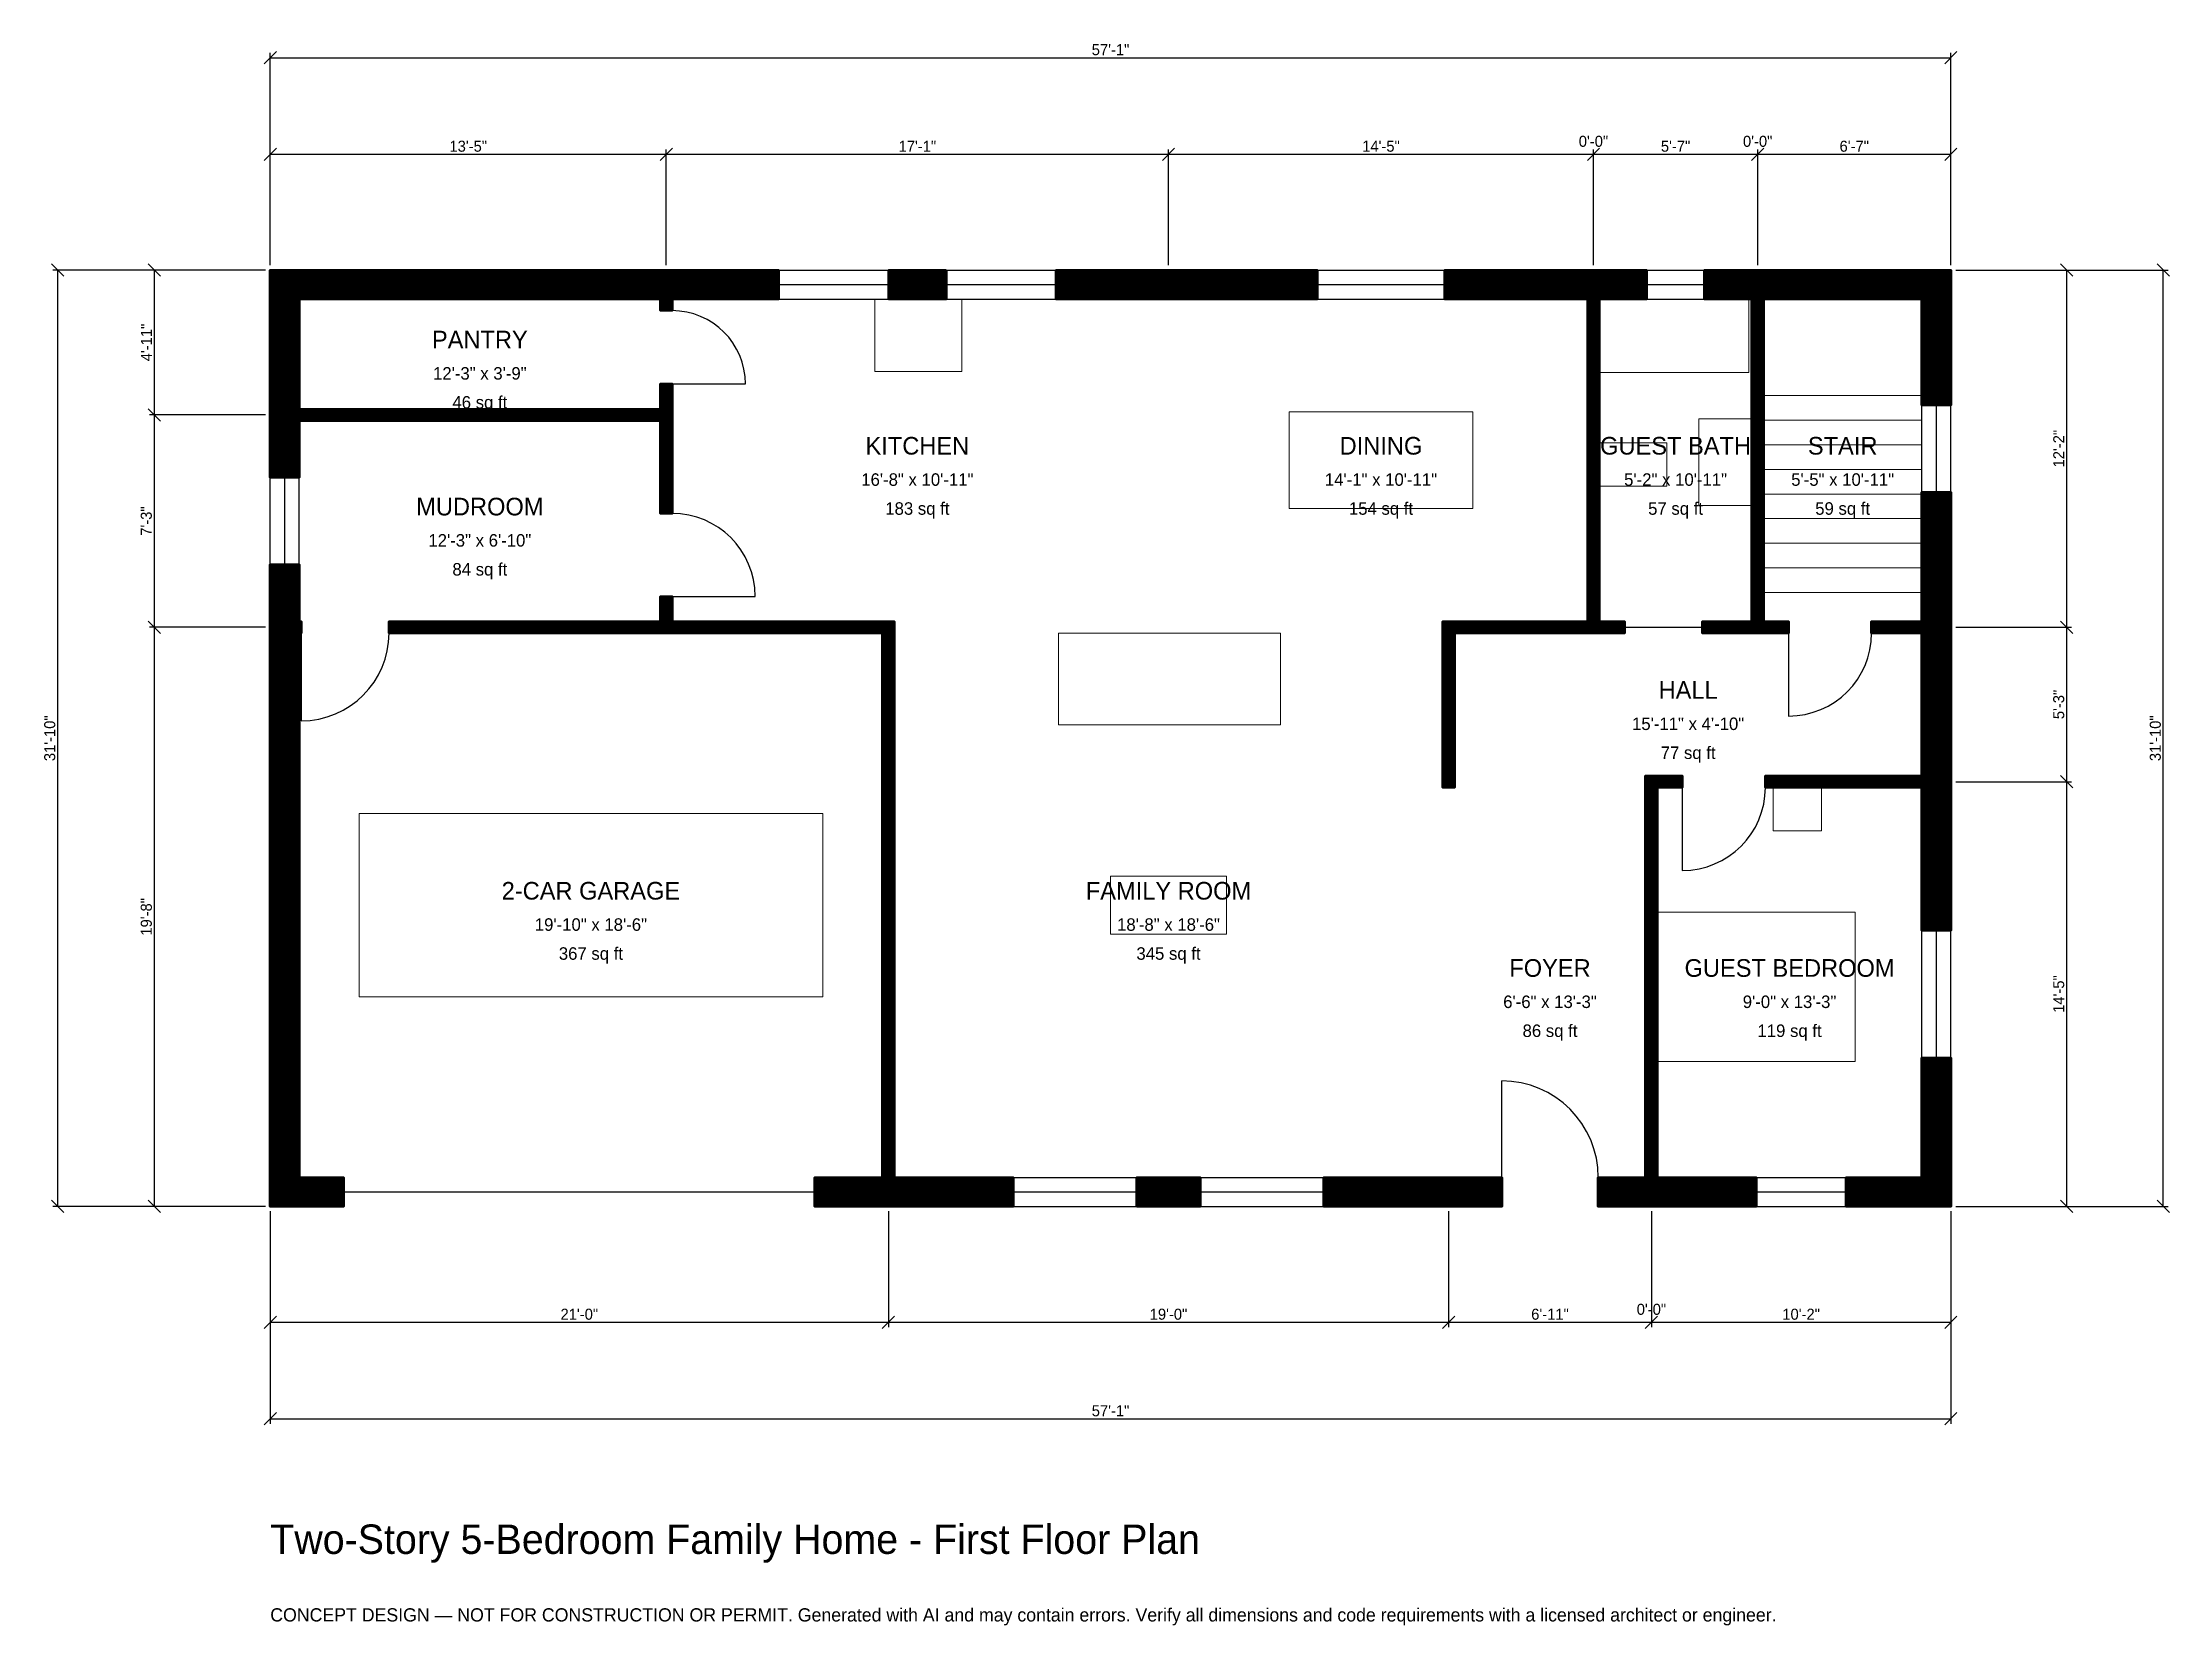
# Model space of a CAD drawing. Header units: inches. Extents: x -93 to 774, y -171 to 475.
import ezdxf
from ezdxf.enums import TextEntityAlignment as Align

# ---------------------------------------------------------------- set-up
doc = ezdxf.new("R2010")
doc.units = ezdxf.units.IN
doc.header["$MEASUREMENT"] = 0
doc.linetypes.add('DASHED', pattern=[0.6, 0.5, -0.1])
for name, color, linetype, lineweight in [('A-ANNO-DIMS', 1, 'Continuous', 13), ('A-ANNO-TEXT', 7, 'Continuous', 18), ('A-AREA-IDEN', 7, 'Continuous', 18), ('A-DOOR', 2, 'Continuous', 25), ('A-FLOR-FIXT', 9, 'Continuous', 13), ('A-FLOR-STRS', 3, 'Continuous', 18), ('A-FURN', 9, 'Continuous', 13), ('A-GLAZ', 4, 'Continuous', 25), ('A-WALL', 7, 'Continuous', 50), ('A-WALL-PATT', 8, 'Continuous', 13)]:
    doc.layers.add(name, color=color, linetype=linetype, lineweight=lineweight)
doc.dimstyles.new('PLAN', dxfattribs={"dimtxt": 4.5, "dimasz": 3, "dimexe": 2, "dimexo": 2, "dimgap": 1, "dimtad": 1, "dimdec": 0, "dimlunit": 4, "dimtsz": 2.5, "dimcen": 2.5, "dimclrd": 1, "dimclre": 1, "dimazin": 3, "dimtfac": 1, "dimtmove": 0, "dimatfit": 3})

msp = doc.modelspace()

# ---------------------------------------------------------------- hatches: boundary and pattern name
at = {"layer": 'A-WALL-PATT'}
h = msp.add_hatch(dxfattribs=at)
h.set_pattern_fill('ANSI31', color=8, scale=0.8)
h.paths.add_polyline_path([(254.3307, 0), (254.3307, 0), (249.6063, 0), (249.6063, 0), (246.063, 0), (222.0472, 0), (222.0472, 11.811), (246.063, 11.811), (249.6063, 11.811), (249.6063, 233.8583), (163.7795, 233.8583), (159.0551, 233.8583), (48.4252, 233.8583), (48.4252, 238.5827), (159.0551, 238.5827), (159.0551, 248.8189), (163.7795, 248.8189), (163.7795, 238.5827), (249.6063, 238.5827), (254.3307, 238.5827), (254.3307, 233.8583), (254.3307, 11.811), (257.874, 11.811), (302.8871, 11.811), (302.8871, 0), (257.874, 0), (254.3307, 0)])
h.paths.add_polyline_path([(11.811, 0), (11.811, 0), (0, 0), (0, 0), (0, 0), (0, 11.811), (0, 11.811), (0, 230.315), (0, 233.8583), (0, 233.8583), (0, 238.5827), (0, 238.5827), (0, 242.126), (0, 261.811), (11.811, 261.811), (11.811, 242.126), (11.811, 238.5827), (12.5984, 238.5827), (12.5984, 233.8583), (11.811, 233.8583), (11.811, 230.315), (11.811, 11.811), (29.9213, 11.811), (29.9213, 0), (11.811, 0)])
h.paths.add_polyline_path([(0, 316.9291), (0, 320.4724), (0, 320.4724), (0, 325.1969), (0, 325.1969), (0, 328.7402), (0, 370.0787), (0, 370.0787), (0, 381.8898), (0, 381.8898), (0, 381.8898), (11.811, 381.8898), (11.811, 381.8898), (155.5118, 381.8898), (159.0551, 381.8898), (159.0551, 381.8898), (163.7795, 381.8898), (163.7795, 381.8898), (167.3228, 381.8898), (207.2178, 381.8898), (207.2178, 370.0787), (167.3228, 370.0787), (163.7795, 370.0787), (163.7795, 365.3543), (159.0551, 365.3543), (159.0551, 370.0787), (155.5118, 370.0787), (11.811, 370.0787), (11.811, 328.7402), (11.811, 325.1969), (159.0551, 325.1969), (159.0551, 335.4331), (163.7795, 335.4331), (163.7795, 325.1969), (163.7795, 320.4724), (163.7795, 282.6772), (159.0551, 282.6772), (159.0551, 320.4724), (11.811, 320.4724), (11.811, 316.9291), (11.811, 297.2441), (0, 297.2441), (0, 316.9291)])
h.paths.add_polyline_path([(275.4593, 381.8898), (275.4593, 370.0787), (252.0997, 370.0787), (252.0997, 381.8898), (275.4593, 381.8898)])
h.paths.add_polyline_path([(360.2362, 381.8898), (372.0472, 381.8898), (426.7717, 381.8898), (426.7717, 370.0787), (372.0472, 370.0787), (360.2362, 370.0787), (320.3412, 370.0787), (320.3412, 381.8898), (360.2362, 381.8898)])
h.paths.add_polyline_path([(533.4646, 381.8898), (537.0079, 381.8898), (537.0079, 381.8898), (541.7323, 381.8898), (541.7323, 381.8898), (545.2756, 381.8898), (561.0236, 381.8898), (561.0236, 370.0787), (545.2756, 370.0787), (541.7323, 370.0787), (541.7323, 238.5827), (551.9685, 238.5827), (551.9685, 233.8583), (541.7323, 233.8583), (537.0079, 233.8583), (537.0079, 233.8583), (482.6772, 233.8583), (482.6772, 170.8661), (477.9528, 170.8661), (477.9528, 233.8583), (477.9528, 238.5827), (482.6772, 238.5827), (537.0079, 238.5827), (537.0079, 238.5827), (537.0079, 370.0787), (533.4646, 370.0787), (478.7402, 370.0787), (478.7402, 381.8898), (533.4646, 381.8898)])
h.paths.add_polyline_path([(600.3937, 381.8898), (603.937, 381.8898), (603.937, 381.8898), (608.6614, 381.8898), (608.6614, 381.8898), (612.2047, 381.8898), (673.2283, 381.8898), (673.2283, 381.8898), (685.0394, 381.8898), (685.0394, 381.8898), (685.0394, 381.8898), (685.0394, 370.0787), (685.0394, 370.0787), (685.0394, 326.7717), (673.2283, 326.7717), (673.2283, 370.0787), (612.2047, 370.0787), (608.6614, 370.0787), (608.6614, 238.5827), (618.8976, 238.5827), (618.8976, 233.8583), (608.6614, 233.8583), (608.6614, 233.8583), (603.937, 233.8583), (583.8583, 233.8583), (583.8583, 238.5827), (603.937, 238.5827), (603.937, 370.0787), (600.3937, 370.0787), (584.6457, 370.0787), (584.6457, 381.8898), (600.3937, 381.8898)])
h.paths.add_polyline_path([(685.0394, 242.126), (685.0394, 238.5827), (685.0394, 238.5827), (685.0394, 233.8583), (685.0394, 233.8583), (685.0394, 230.315), (685.0394, 179.1339), (685.0394, 179.1339), (685.0394, 175.5906), (685.0394, 175.5906), (685.0394, 170.8661), (685.0394, 170.8661), (685.0394, 112.5984), (673.2283, 112.5984), (673.2283, 167.3228), (673.2283, 167.3228), (673.2283, 170.8661), (609.4488, 170.8661), (609.4488, 175.5906), (673.2283, 175.5906), (673.2283, 230.315), (673.2283, 233.8583), (652.7559, 233.8583), (652.7559, 238.5827), (673.2283, 238.5827), (673.2283, 242.126), (673.2283, 291.3386), (685.0394, 291.3386), (685.0394, 242.126)])
h.paths.add_polyline_path([(685.0394, 11.811), (685.0394, 11.811), (685.0394, 0), (685.0394, 0), (685.0394, 0), (685.0394, 0), (673.2283, 0), (673.2283, 0), (642.3228, 0), (642.3228, 11.811), (673.2283, 11.811), (673.2283, 60.6299), (685.0394, 60.6299), (685.0394, 11.811)])
h.paths.add_polyline_path([(568.8976, 0), (565.3543, 0), (565.3543, 0), (560.6299, 0), (560.6299, 0), (557.0866, 0), (541.3386, 0), (541.3386, 11.811), (557.0866, 11.811), (560.6299, 11.811), (560.6299, 175.5906), (560.6299, 175.5906), (565.3543, 175.5906), (575.5906, 175.5906), (575.5906, 170.8661), (565.3543, 170.8661), (565.3543, 11.811), (568.8976, 11.811), (605.7087, 11.811), (605.7087, 0), (568.8976, 0)])
h.paths.add_polyline_path([(486.2205, 0), (474.4094, 0), (429.3963, 0), (429.3963, 11.811), (474.4094, 11.811), (486.2205, 11.811), (501.9685, 11.811), (501.9685, 0), (486.2205, 0)])
h.paths.add_polyline_path([(353.2808, 0), (353.2808, 11.811), (379.0026, 11.811), (379.0026, 0), (353.2808, 0)])

# ---------------------------------------------------------------- linework, layer by layer
at = {"layer": 'A-DOOR'}
for p, q in [((163.7795, 335.4331), (193.7008, 335.4331)), ((163.7795, 248.8189), (197.6378, 248.8189)), ((551.9685, 236.2205), (583.8583, 236.2205)), ((12.5984, 233.8583), (12.5984, 198.0315)), ((618.8976, 233.8583), (618.8976, 200)), ((575.5906, 170.8661), (575.5906, 137.0079)), ((501.9685, 11.811), (501.9685, 51.1811))]:
    msp.add_line(p, q, dxfattribs=at)
at = {"layer": 'A-DOOR', "linetype": 'DASHED'}
msp.add_line((29.9213, 5.9055), (222.0472, 5.9055), dxfattribs=at)
at = {"layer": 'A-DOOR'}
for centre, radius, start, end in [((163.7795, 335.4331), 29.9213, 0, 90), ((163.7795, 248.8189), 33.8583, 0, 90), ((12.5984, 233.8583), 35.8268, 270, 360), ((618.8976, 233.8583), 33.8583, 270, 360), ((575.5906, 170.8661), 33.8583, 270, 360), ((501.9685, 11.811), 39.3701, 0, 90)]:
    msp.add_arc(centre, radius, start, end, dxfattribs=at)
at = {"layer": 'A-FLOR-FIXT'}
for points in [[(541.7323, 340.1575), (602.7559, 340.1575), (602.7559, 370.0787), (541.7323, 370.0787)], [(582.2835, 285.8268), (603.937, 285.8268), (603.937, 321.2598), (582.2835, 321.2598)], [(541.7323, 293.7008), (569.2913, 293.7008), (569.2913, 311.4173), (541.7323, 311.4173)]]:
    msp.add_lwpolyline(points, close=True, dxfattribs=at)
at = {"layer": 'A-FLOR-STRS'}
for p, q in [((608.6614, 330.7087), (673.2283, 330.7087)), ((608.6614, 320.6693), (673.2283, 320.6693)), ((608.6614, 310.6299), (673.2283, 310.6299)), ((608.6614, 300.5906), (673.2283, 300.5906)), ((608.6614, 290.5512), (673.2283, 290.5512)), ((608.6614, 280.5118), (673.2283, 280.5118)), ((608.6614, 270.4724), (673.2283, 270.4724)), ((608.6614, 260.4331), (673.2283, 260.4331)), ((608.6614, 250.3937), (673.2283, 250.3937))]:
    msp.add_line(p, q, dxfattribs=at)
at = {"layer": 'A-FURN'}
for points in [[(246.4567, 340.5512), (281.8898, 340.5512), (281.8898, 370.0787), (246.4567, 370.0787)], [(415.3543, 284.6457), (490.1575, 284.6457), (490.1575, 324.0157), (415.3543, 324.0157)], [(321.2598, 196.4567), (411.811, 196.4567), (411.811, 233.8583), (321.2598, 233.8583)], [(612.5984, 153.1496), (632.2835, 153.1496), (632.2835, 170.8661), (612.5984, 170.8661)], [(36.2205, 85.4331), (225.1969, 85.4331), (225.1969, 160.2362), (36.2205, 160.2362)], [(342.5197, 111.0236), (389.7638, 111.0236), (389.7638, 134.6457), (342.5197, 134.6457)], [(565.3543, 59.0551), (646.063, 59.0551), (646.063, 120.0787), (565.3543, 120.0787)]]:
    msp.add_lwpolyline(points, close=True, dxfattribs=at)
at = {"layer": 'A-GLAZ'}
for p, q in [((207.2178, 381.8898), (252.0997, 381.8898)), ((275.4593, 381.8898), (320.3412, 381.8898)), ((426.7717, 381.8898), (478.7402, 381.8898)), ((561.0236, 381.8898), (584.6457, 381.8898)), ((207.2178, 375.9843), (252.0997, 375.9843)), ((275.4593, 375.9843), (320.3412, 375.9843)), ((426.7717, 375.9843), (478.7402, 375.9843)), ((561.0236, 375.9843), (584.6457, 375.9843)), ((207.2178, 370.0787), (252.0997, 370.0787)), ((275.4593, 370.0787), (320.3412, 370.0787)), ((426.7717, 370.0787), (478.7402, 370.0787)), ((561.0236, 370.0787), (584.6457, 370.0787)), ((673.2283, 291.3386), (673.2283, 326.7717)), ((679.1339, 291.3386), (679.1339, 326.7717)), ((685.0394, 291.3386), (685.0394, 326.7717)), ((0, 261.811), (0, 297.2441)), ((5.9055, 261.811), (5.9055, 297.2441)), ((11.811, 261.811), (11.811, 297.2441)), ((673.2283, 60.6299), (673.2283, 112.5984)), ((679.1339, 60.6299), (679.1339, 112.5984)), ((685.0394, 60.6299), (685.0394, 112.5984)), ((302.8871, 11.811), (353.2808, 11.811)), ((379.0026, 11.811), (429.3963, 11.811)), ((605.7087, 11.811), (642.3228, 11.811)), ((302.8871, 5.9055), (353.2808, 5.9055)), ((302.8871, 0), (353.2808, 0)), ((379.0026, 5.9055), (429.3963, 5.9055)), ((379.0026, 0), (429.3963, 0)), ((605.7087, 5.9055), (642.3228, 5.9055)), ((605.7087, 0), (642.3228, 0))]:
    msp.add_line(p, q, dxfattribs=at)
at = {"layer": 'A-WALL'}
for points in [[(0, 316.9291), (0, 320.4724), (0, 320.4724), (0, 325.1969), (0, 325.1969), (0, 328.7402), (0, 370.0787), (0, 370.0787), (0, 381.8898), (0, 381.8898), (0, 381.8898), (11.811, 381.8898), (11.811, 381.8898), (155.5118, 381.8898), (159.0551, 381.8898), (159.0551, 381.8898), (163.7795, 381.8898), (163.7795, 381.8898), (167.3228, 381.8898), (207.2178, 381.8898), (207.2178, 370.0787), (167.3228, 370.0787), (163.7795, 370.0787), (163.7795, 365.3543), (159.0551, 365.3543), (159.0551, 370.0787), (155.5118, 370.0787), (11.811, 370.0787), (11.811, 328.7402), (11.811, 325.1969), (159.0551, 325.1969), (159.0551, 335.4331), (163.7795, 335.4331), (163.7795, 325.1969), (163.7795, 320.4724), (163.7795, 282.6772), (159.0551, 282.6772), (159.0551, 320.4724), (11.811, 320.4724), (11.811, 316.9291), (11.811, 297.2441), (0, 297.2441), (0, 316.9291)], [(275.4593, 381.8898), (275.4593, 370.0787), (252.0997, 370.0787), (252.0997, 381.8898), (275.4593, 381.8898)], [(360.2362, 381.8898), (372.0472, 381.8898), (426.7717, 381.8898), (426.7717, 370.0787), (372.0472, 370.0787), (360.2362, 370.0787), (320.3412, 370.0787), (320.3412, 381.8898), (360.2362, 381.8898)], [(533.4646, 381.8898), (537.0079, 381.8898), (537.0079, 381.8898), (541.7323, 381.8898), (541.7323, 381.8898), (545.2756, 381.8898), (561.0236, 381.8898), (561.0236, 370.0787), (545.2756, 370.0787), (541.7323, 370.0787), (541.7323, 238.5827), (551.9685, 238.5827), (551.9685, 233.8583), (541.7323, 233.8583), (537.0079, 233.8583), (537.0079, 233.8583), (482.6772, 233.8583), (482.6772, 170.8661), (477.9528, 170.8661), (477.9528, 233.8583), (477.9528, 238.5827), (482.6772, 238.5827), (537.0079, 238.5827), (537.0079, 238.5827), (537.0079, 370.0787), (533.4646, 370.0787), (478.7402, 370.0787), (478.7402, 381.8898), (533.4646, 381.8898)], [(600.3937, 381.8898), (603.937, 381.8898), (603.937, 381.8898), (608.6614, 381.8898), (608.6614, 381.8898), (612.2047, 381.8898), (673.2283, 381.8898), (673.2283, 381.8898), (685.0394, 381.8898), (685.0394, 381.8898), (685.0394, 381.8898), (685.0394, 370.0787), (685.0394, 370.0787), (685.0394, 326.7717), (673.2283, 326.7717), (673.2283, 370.0787), (612.2047, 370.0787), (608.6614, 370.0787), (608.6614, 238.5827), (618.8976, 238.5827), (618.8976, 233.8583), (608.6614, 233.8583), (608.6614, 233.8583), (603.937, 233.8583), (583.8583, 233.8583), (583.8583, 238.5827), (603.937, 238.5827), (603.937, 370.0787), (600.3937, 370.0787), (584.6457, 370.0787), (584.6457, 381.8898), (600.3937, 381.8898)], [(685.0394, 242.126), (685.0394, 238.5827), (685.0394, 238.5827), (685.0394, 233.8583), (685.0394, 233.8583), (685.0394, 230.315), (685.0394, 179.1339), (685.0394, 179.1339), (685.0394, 175.5906), (685.0394, 175.5906), (685.0394, 170.8661), (685.0394, 170.8661), (685.0394, 112.5984), (673.2283, 112.5984), (673.2283, 167.3228), (673.2283, 167.3228), (673.2283, 170.8661), (609.4488, 170.8661), (609.4488, 175.5906), (673.2283, 175.5906), (673.2283, 230.315), (673.2283, 233.8583), (652.7559, 233.8583), (652.7559, 238.5827), (673.2283, 238.5827), (673.2283, 242.126), (673.2283, 291.3386), (685.0394, 291.3386), (685.0394, 242.126)], [(11.811, 0), (11.811, 0), (0, 0), (0, 0), (0, 0), (0, 11.811), (0, 11.811), (0, 230.315), (0, 233.8583), (0, 233.8583), (0, 238.5827), (0, 238.5827), (0, 242.126), (0, 261.811), (11.811, 261.811), (11.811, 242.126), (11.811, 238.5827), (12.5984, 238.5827), (12.5984, 233.8583), (11.811, 233.8583), (11.811, 230.315), (11.811, 11.811), (29.9213, 11.811), (29.9213, 0), (11.811, 0)], [(254.3307, 0), (254.3307, 0), (249.6063, 0), (249.6063, 0), (246.063, 0), (222.0472, 0), (222.0472, 11.811), (246.063, 11.811), (249.6063, 11.811), (249.6063, 233.8583), (163.7795, 233.8583), (159.0551, 233.8583), (48.4252, 233.8583), (48.4252, 238.5827), (159.0551, 238.5827), (159.0551, 248.8189), (163.7795, 248.8189), (163.7795, 238.5827), (249.6063, 238.5827), (254.3307, 238.5827), (254.3307, 233.8583), (254.3307, 11.811), (257.874, 11.811), (302.8871, 11.811), (302.8871, 0), (257.874, 0), (254.3307, 0)], [(568.8976, 0), (565.3543, 0), (565.3543, 0), (560.6299, 0), (560.6299, 0), (557.0866, 0), (541.3386, 0), (541.3386, 11.811), (557.0866, 11.811), (560.6299, 11.811), (560.6299, 175.5906), (560.6299, 175.5906), (565.3543, 175.5906), (575.5906, 175.5906), (575.5906, 170.8661), (565.3543, 170.8661), (565.3543, 11.811), (568.8976, 11.811), (605.7087, 11.811), (605.7087, 0), (568.8976, 0)], [(685.0394, 11.811), (685.0394, 11.811), (685.0394, 0), (685.0394, 0), (685.0394, 0), (685.0394, 0), (673.2283, 0), (673.2283, 0), (642.3228, 0), (642.3228, 11.811), (673.2283, 11.811), (673.2283, 60.6299), (685.0394, 60.6299), (685.0394, 11.811)], [(353.2808, 0), (353.2808, 11.811), (379.0026, 11.811), (379.0026, 0), (353.2808, 0)], [(486.2205, 0), (474.4094, 0), (429.3963, 0), (429.3963, 11.811), (474.4094, 11.811), (486.2205, 11.811), (501.9685, 11.811), (501.9685, 0), (486.2205, 0)]]:
    msp.add_lwpolyline(points, close=True, dxfattribs=at)

# ---------------------------------------------------------------- texts
at = {"layer": 'A-ANNO-TEXT'}
for s, height, p in [('Two-Story 5-Bedroom Family Home - First Floor Plan', 12, (0, -141.7323)), ('CONCEPT DESIGN — NOT FOR CONSTRUCTION OR PERMIT. Generated with AI and may contain errors. Verify all dimensions and code requirements with a licensed architect or engineer.', 5.4, (0, -169.2913))]:
    msp.add_text(s, height=height, dxfattribs=at).set_placement(p)
at = {"layer": 'A-AREA-IDEN'}
for s, height, p in [('PANTRY', 7.2, (85.4331, 353.5433)), ('12\'-3" x 3\'-9"', 5.1, (85.4331, 339.7638)), ('46 sq ft', 5.1, (85.4331, 327.9528)), ('KITCHEN', 7.2, (263.7795, 310.2362)), ('DINING', 7.2, (452.7559, 310.2362)), ('GUEST BATH', 7.2, (572.8346, 310.2362)), ('STAIR', 7.2, (640.9449, 310.2362)), ('16\'-8" x 10\'-11"', 5.1, (263.7795, 296.4567)), ('14\'-1" x 10\'-11"', 5.1, (452.7559, 296.4567)), ('5\'-2" x 10\'-11"', 5.1, (572.8346, 296.4567)), ('5\'-5" x 10\'-11"', 5.1, (640.9449, 296.4567)), ('MUDROOM', 7.2, (85.4331, 285.4331)), ('183 sq ft', 5.1, (263.7795, 284.6457)), ('154 sq ft', 5.1, (452.7559, 284.6457)), ('57 sq ft', 5.1, (572.8346, 284.6457)), ('59 sq ft', 5.1, (640.9449, 284.6457)), ('12\'-3" x 6\'-10"', 5.1, (85.4331, 271.6535)), ('84 sq ft', 5.1, (85.4331, 259.8425)), ('HALL', 7.2, (577.9528, 210.6299)), ('15\'-11" x 4\'-10"', 5.1, (577.9528, 196.8504)), ('77 sq ft', 5.1, (577.9528, 185.0394)), ('2-CAR GARAGE', 7.2, (130.7087, 128.7402)), ('FAMILY ROOM', 7.2, (366.1417, 128.7402)), ('19\'-10" x 18\'-6"', 5.1, (130.7087, 114.9606)), ('18\'-8" x 18\'-6"', 5.1, (366.1417, 114.9606)), ('367 sq ft', 5.1, (130.7087, 103.1496)), ('345 sq ft', 5.1, (366.1417, 103.1496)), ('FOYER', 7.2, (521.6535, 97.2441)), ('GUEST BEDROOM', 7.2, (619.2913, 97.2441)), ('6\'-6" x 13\'-3"', 5.1, (521.6535, 83.4646)), ('9\'-0" x 13\'-3"', 5.1, (619.2913, 83.4646)), ('86 sq ft', 5.1, (521.6535, 71.6535)), ('119 sq ft', 5.1, (619.2913, 71.6535))]:
    msp.add_text(s, height=height, dxfattribs=at).set_placement(p, align=Align.MIDDLE_CENTER)

# ---------------------------------------------------------------- dimensions: what is measured, and where the dimension line sits
at = {"layer": 'A-ANNO-DIMS'}
for base, p1, p2, text in [((0, 468.5039), (0, 381.8898), (685.0394, 381.8898), '57\'-1"'), ((0, 429.1339), (0, 381.8898), (161.4173, 381.8898), '13\'-5"'), ((161.4173, 429.1339), (161.4173, 381.8898), (366.1417, 381.8898), '17\'-1"'), ((366.1417, 429.1339), (366.1417, 381.8898), (539.3701, 381.8898), '14\'-5"'), ((539.3701, 429.1339), (539.3701, 381.8898), (539.3701, 381.8898), '0\'-0"'), ((539.3701, 429.1339), (539.3701, 381.8898), (606.2992, 381.8898), '5\'-7"'), ((606.2992, 429.1339), (606.2992, 381.8898), (606.2992, 381.8898), '0\'-0"'), ((606.2992, 429.1339), (606.2992, 381.8898), (685.0394, 381.8898), '6\'-7"'), ((0, -47.2441), (0, 0), (251.9685, 0), '21\'-0"'), ((0, -86.6142), (0, 0), (685.0394, 0), '57\'-1"'), ((251.9685, -47.2441), (251.9685, 0), (480.315, 0), '19\'-0"'), ((480.315, -47.2441), (480.315, 0), (562.9921, 0), '6\'-11"'), ((562.9921, -47.2441), (562.9921, 0), (562.9921, 0), '0\'-0"'), ((562.9921, -47.2441), (562.9921, 0), (685.0394, 0), '10\'-2"')]:
    msp.add_linear_dim(base=base, p1=p1, p2=p2, text=text, dimstyle='PLAN', dxfattribs=at).render()
for base, p1, p2, text in [((-86.6142, 0), (0, 0), (0, 381.8898), '31\'-10"'), ((-47.2441, 322.8346), (0, 322.8346), (0, 381.8898), '4\'-11"'), ((732.2835, 236.2205), (685.0394, 236.2205), (685.0394, 381.8898), '12\'-2"'), ((771.6535, 0), (685.0394, 0), (685.0394, 381.8898), '31\'-10"'), ((-47.2441, 236.2205), (0, 236.2205), (0, 322.8346), '7\'-3"'), ((-47.2441, 0), (0, 0), (0, 236.2205), '19\'-8"'), ((732.2835, 173.2283), (685.0394, 173.2283), (685.0394, 236.2205), '5\'-3"'), ((732.2835, 0), (685.0394, 0), (685.0394, 173.2283), '14\'-5"')]:
    msp.add_linear_dim(base=base, p1=p1, p2=p2, angle=90, text=text, dimstyle='PLAN', dxfattribs=at).render()

doc.saveas('drawing.dxf')
